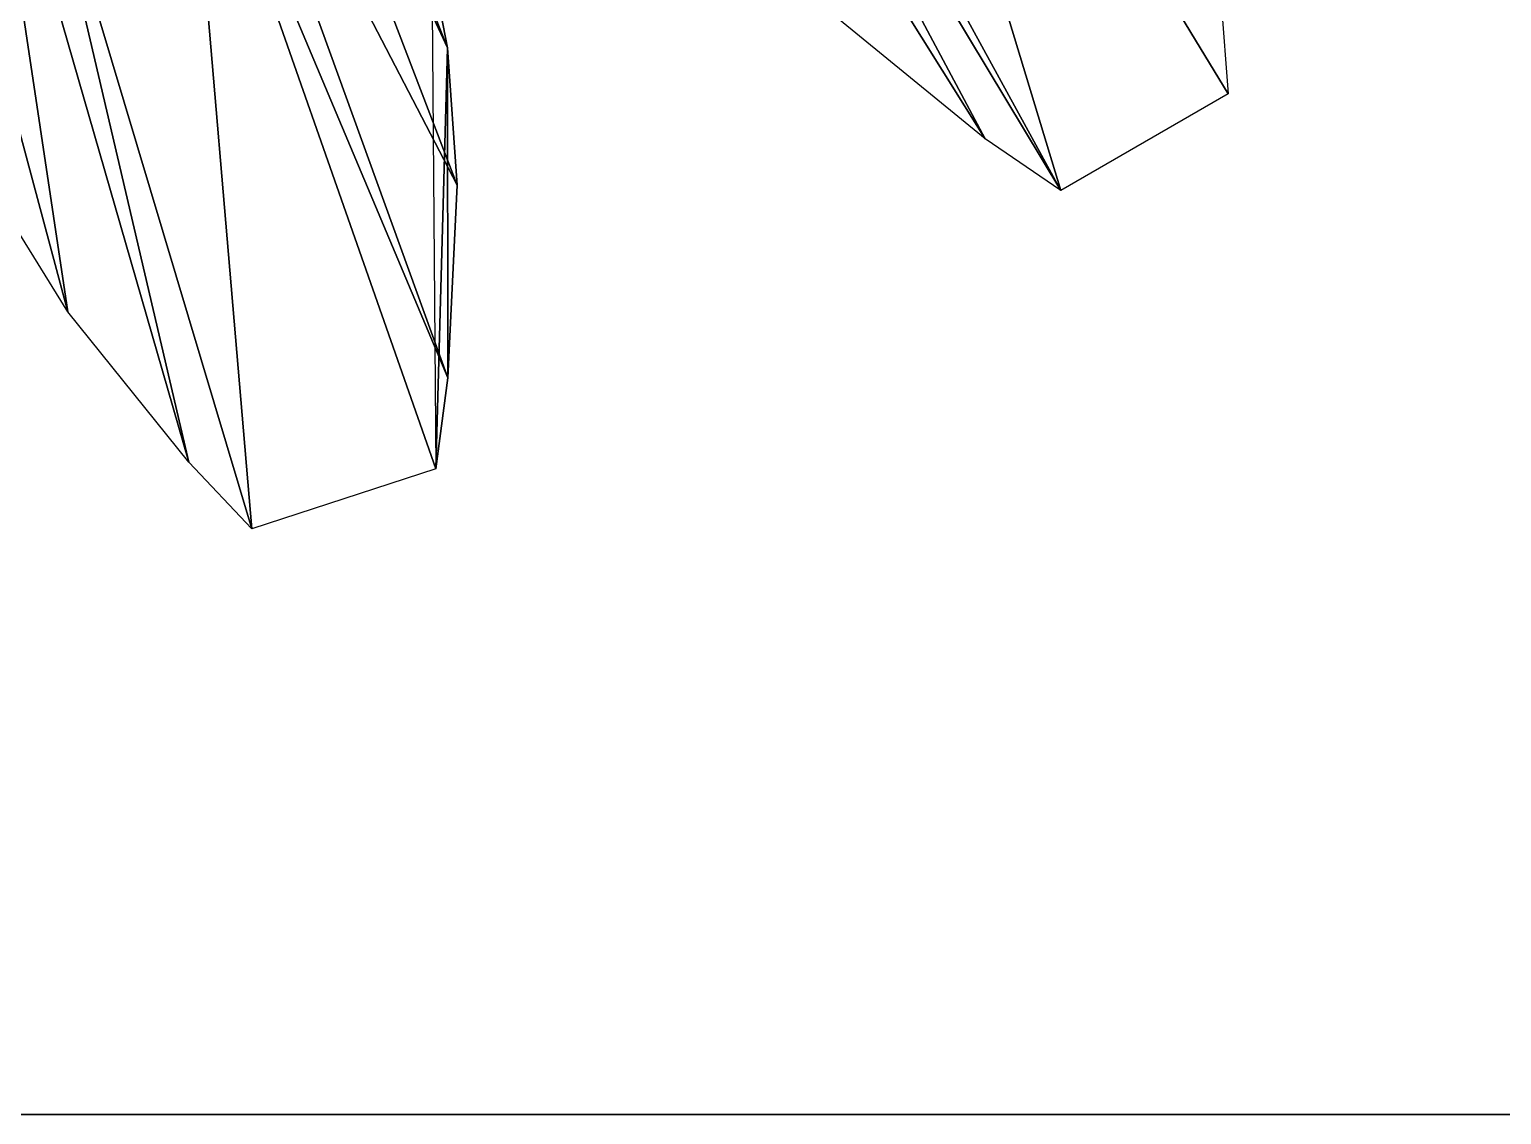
# Model space of a CAD drawing. Header units: inches. Extents: x 62 to 1153, y 3 to 780.
# Drawn here: x 101.18 to 109.42, y 3.16 to 9.23 of the extents above; entities that cross this region are included whole.
import ezdxf

# ---------------------------------------------------------------- set-up
doc = ezdxf.new("R2010")
doc.units = ezdxf.units.IN
doc.header["$MEASUREMENT"] = 0
doc.layers.add('Base', color=3, linetype='Continuous')
doc.layers.add('Main_Gear', color=4, linetype='Continuous')

msp = doc.modelspace()

# ---------------------------------------------------------------- linework, layer by layer
at = {"layer": 'Base'}
for points in [[(70.663, 3.1635, -44), (66.663, 3.1635, -48), (120.863, 3.1635, -44)], [(124.863, 3.1635, -48), (120.863, 3.1635, -44), (66.663, 3.1635, -48)]]:
    msp.add_3dface(points, dxfattribs=at)
at = {"layer": 'Main_Gear'}
for points in [[(106.5324, 8.6231, -7.4682), (103.8954, 12.8358, -11.4682), (104.5814, 12.2766, -11.4682)], [(103.8954, 12.8358, -11.4682), (106.5324, 8.6231, -7.4682), (105.6958, 9.3051, -7.4682)], [(103.5229, 9.1313, -7.4682), (102.1591, 12.0627, -11.4682), (102.1137, 12.6933, -11.4682)], [(102.1137, 12.6933, -11.4682), (103.4349, 9.5854, -7.4682), (103.5229, 9.1313, -7.4682)], [(105.6967, 12.4818, -11.4682), (106.9559, 8.3326, -7.4682), (104.9287, 12.0384, -11.4682)], [(105.6967, 12.4818, -11.4682), (107.8526, 9.3853, -7.4682), (107.8924, 8.8733, -7.4682)], [(106.9559, 8.3326, -7.4682), (105.6967, 12.4818, -11.4682), (107.8924, 8.8733, -7.4682)], [(106.9559, 8.3326, -7.4682), (104.5814, 12.2766, -11.4682), (104.9287, 12.0384, -11.4682)], [(104.5814, 12.2766, -11.4682), (106.9559, 8.3326, -7.4682), (106.5324, 8.6231, -7.4682)], [(103.5783, 8.3623, -7.4682), (102.1157, 11.1787, -11.4682), (102.1591, 12.0627, -11.4682)], [(102.1591, 12.0627, -11.4682), (103.5229, 9.1313, -7.4682), (103.5783, 8.3623, -7.4682)], [(100.9918, 8.3089, -7.4682), (100.3721, 11.4821, -11.4682), (101.399, 7.6542, -7.4682)], [(100.9268, 10.7925, -11.4682), (101.399, 7.6542, -7.4682), (100.3721, 11.4821, -11.4682)], [(103.5253, 7.2843, -7.4682), (102.0603, 10.7613, -11.4682), (102.1157, 11.1787, -11.4682)], [(102.1157, 11.1787, -11.4682), (103.5783, 8.3623, -7.4682), (103.5253, 7.2843, -7.4682)], [(101.217, 10.4873, -11.4682), (102.0755, 6.8132, -7.4682), (100.9268, 10.7925, -11.4682)], [(101.399, 7.6542, -7.4682), (100.9268, 10.7925, -11.4682), (102.0755, 6.8132, -7.4682)], [(102.0603, 10.7613, -11.4682), (102.4293, 6.441, -7.4682), (101.217, 10.4873, -11.4682)], [(102.0603, 10.7613, -11.4682), (103.5253, 7.2843, -7.4682), (103.4578, 6.7752, -7.4682)], [(102.4293, 6.441, -7.4682), (102.0603, 10.7613, -11.4682), (103.4578, 6.7752, -7.4682)], [(102.0755, 6.8132, -7.4682), (101.217, 10.4873, -11.4682), (102.4293, 6.441, -7.4682)], [(103.4578, 6.7752, -7.4682), (103.5229, 9.1313, -7.4682), (103.4349, 9.5854, -7.4682)], [(103.5253, 7.2843, -7.4682), (103.5229, 9.1313, -7.4682), (103.4578, 6.7752, -7.4682)], [(103.5229, 9.1313, -7.4682), (103.5253, 7.2843, -7.4682), (103.5783, 8.3623, -7.4682)]]:
    msp.add_3dface(points, dxfattribs=at)

doc.saveas('drawing.dxf')
